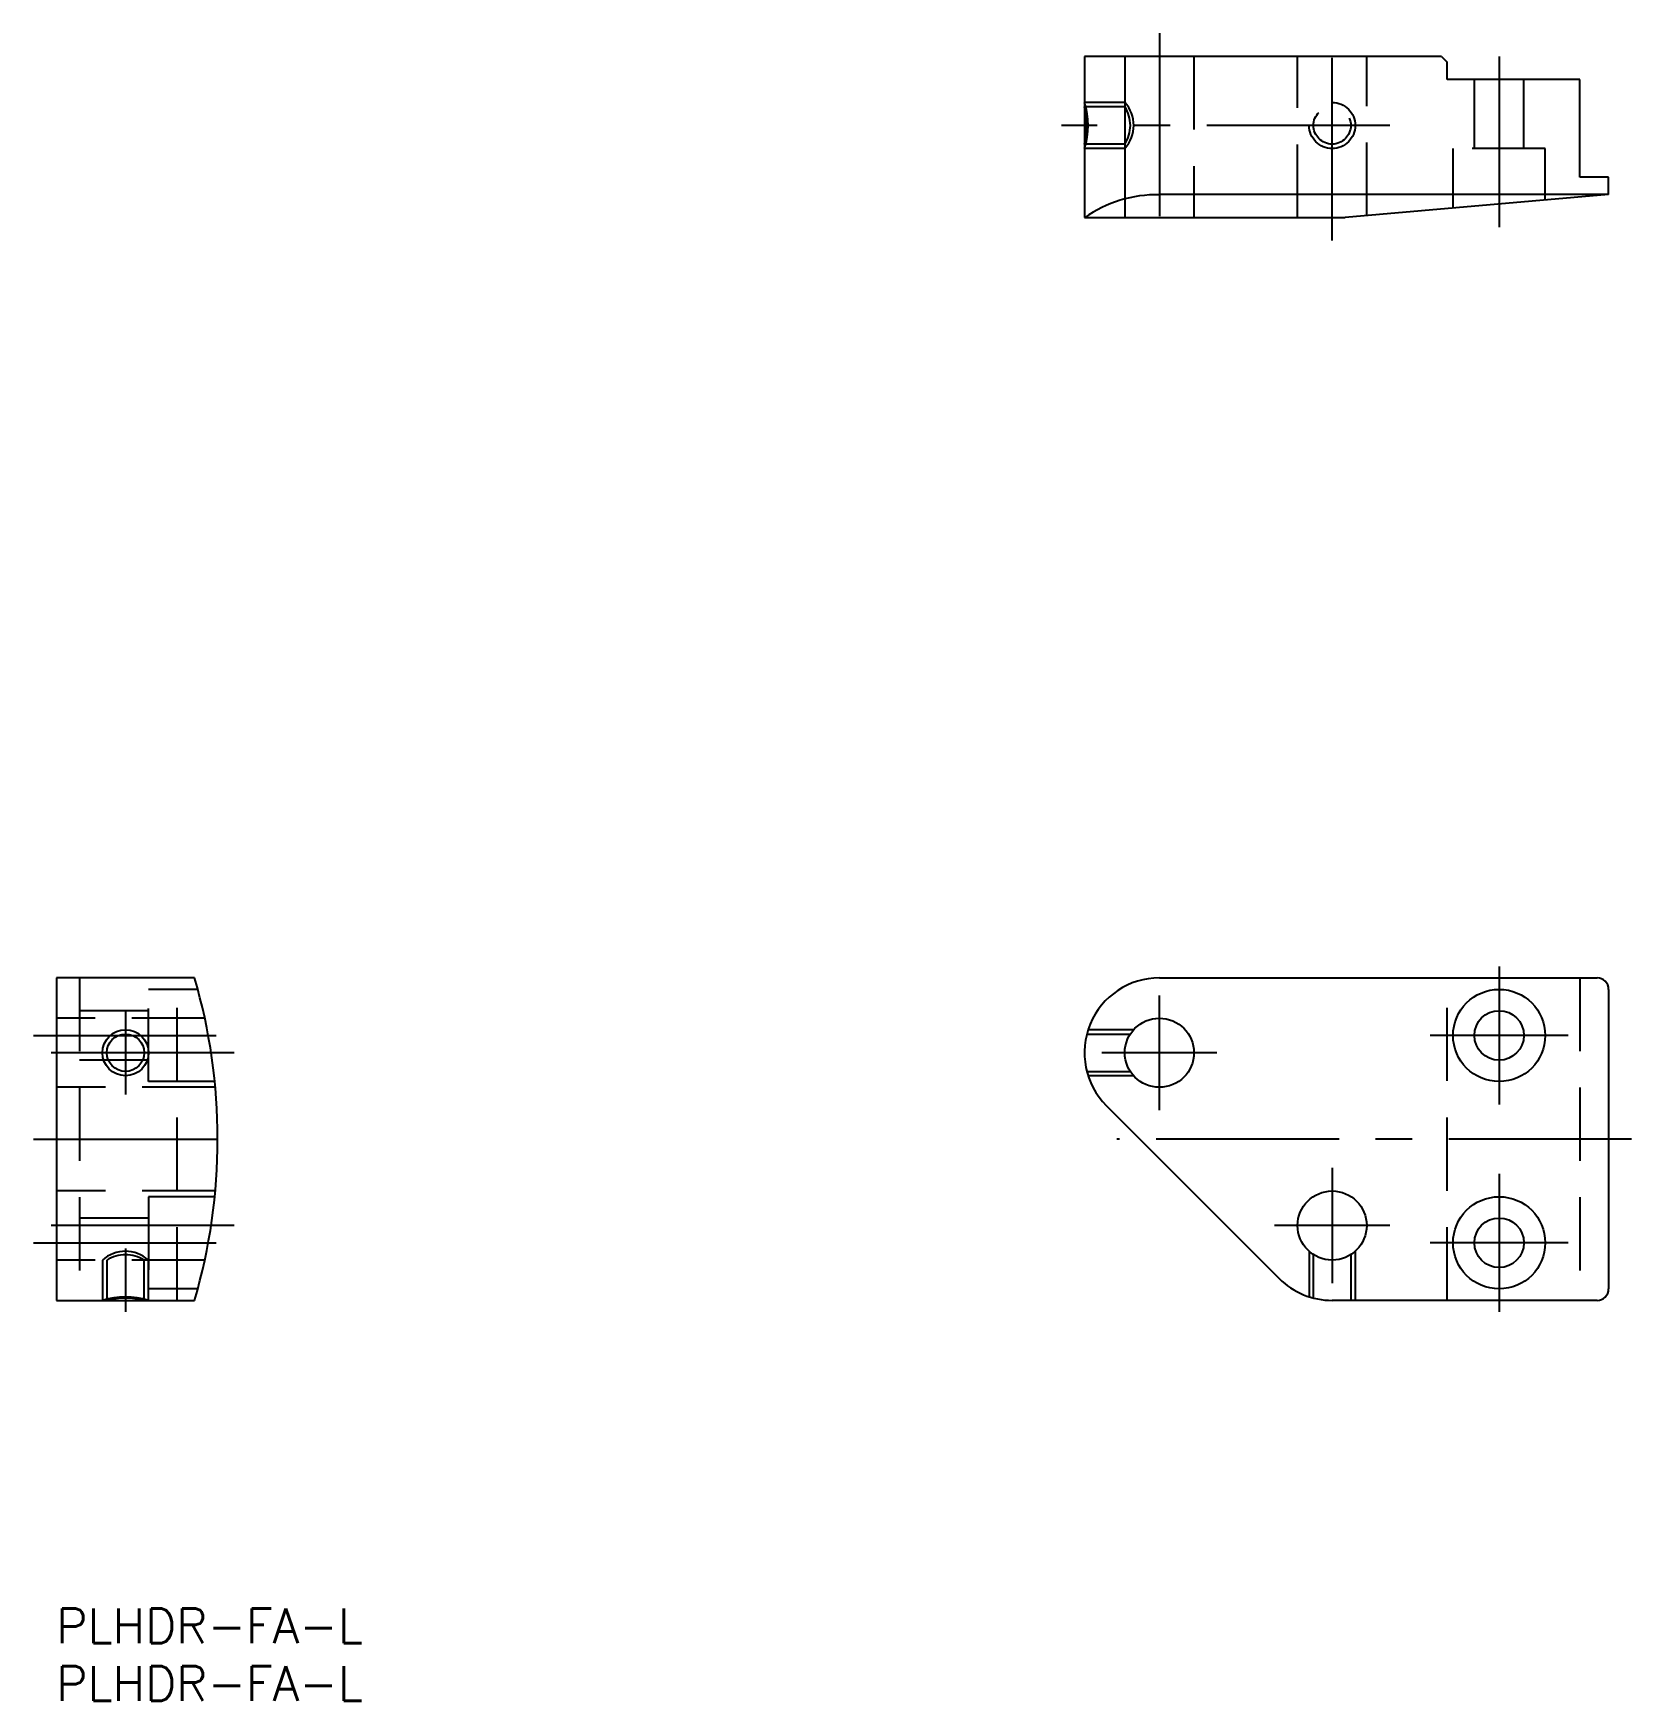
# Model space of a CAD drawing. Extents: x -2 to 137, y -8 to 137.
import ezdxf

# ---------------------------------------------------------------- set-up
doc = ezdxf.new("R2010")
doc.units = 0
doc.header["$LTSCALE"] = 0.5
doc.linetypes.add('CENTER', pattern=[50.8, 31.75, -6.35, 6.35, -6.35])
doc.linetypes.add('DASHED', pattern=[19.05, 12.7, -6.35])
doc.layers.get('0').update_dxf_attribs({"linetype": 'CONTINUOUS'})
doc.layers.add('CENTER', color=1, linetype='CENTER')
doc.styles.get("Standard").update_dxf_attribs({"font": 'txt.shx', "height": 3, "bigfont": 'bigfont.shx'})

# ---------------------------------------------------------------- blocks, each defined once
blk = doc.blocks.new('*U29')
at = {"color": 7, "linetype": 'CONTINUOUS'}
blk.add_text('PLHDR-FA-L', height=3, dxfattribs=at).set_placement((0, -3))
blk = doc.blocks.new('*U30')
at = {"color": 7, "linetype": 'CONTINUOUS'}
blk.add_text('PLHDR-FA-L', height=3, dxfattribs=at).set_placement((0, -8))

msp = doc.modelspace()

# ---------------------------------------------------------------- linework, layer by layer
at = {"color": 7, "linetype": 'CONTINUOUS'}
for p, q in [((89.26, 134.75), (89.26, 120.75)), ((120.26, 134.75), (89.26, 134.75)), ((120.26, 134.75), (120.76, 134.25)), ((120.76, 132.75), (120.76, 134.25)), ((132.26, 132.75), (120.76, 132.75)), ((132.26, 124.25), (132.26, 132.75)), ((134.76, 124.25), (132.26, 124.25)), ((134.76, 122.75), (134.76, 124.25)), ((134.76, 122.75), (95.76, 122.75)), ((134.76, 122.75), (111.9, 120.75)), ((89.26, 120.75), (111.9, 120.75)), ((12, 54.75), (0, 54.75)), ((0, 54.75), (0, 26.75)), ((95.76, 54.75), (133.76, 54.75)), ((134.76, 53.75), (134.76, 27.75)), ((91.17, 43.65), (106.17, 28.65)), ((0, 26.75), (12, 26.75)), ((133.76, 26.75), (110.76, 26.75))]:
    msp.add_line(p, q, dxfattribs=at)
at = {"color": 3, "linetype": 'DASHED'}
for p, q in [((92.76, 134.75), (92.76, 130.75)), ((98.76, 134.75), (98.76, 120.75)), ((107.76, 120.75), (107.76, 134.75)), ((113.76, 120.91), (113.76, 134.75)), ((123.11, 126.75), (123.11, 132.75)), ((127.41, 126.75), (127.41, 132.75)), ((92.76, 130.75), (89.26, 130.75)), ((92.76, 130.37), (89.26, 130.37)), ((92.76, 130.75), (92.76, 126.75)), ((92.76, 127.12), (89.26, 127.12)), ((92.76, 126.75), (89.26, 126.75)), ((92.76, 126.75), (92.76, 120.75)), ((121.26, 121.56), (121.26, 126.75)), ((129.26, 126.75), (121.26, 126.75)), ((129.26, 122.26), (129.26, 126.75)), ((2, 54.75), (2, 26.75)), ((12.28, 53.75), (8, 53.75)), ((8, 45.75), (8, 53.75)), ((10.5, 26.75), (10.5, 54.75)), ((120.76, 26.75), (120.76, 54.75)), ((132.26, 54.75), (132.26, 26.75)), ((12.89, 51.25), (0, 51.25)), ((8, 51.9), (2, 51.9)), ((89.47, 49.87), (93.24, 49.87)), ((93.53, 50.25), (89.58, 50.25)), ((8, 47.6), (2, 47.6)), ((89.47, 46.62), (93.24, 46.62)), ((13.8, 45.25), (0, 45.25)), ((13.75, 45.75), (8, 45.75)), ((93.53, 46.25), (89.58, 46.25)), ((13.8, 36.25), (0, 36.25)), ((13.75, 35.75), (8, 35.75)), ((8, 35.75), (8, 27.75)), ((8, 33.9), (2, 33.9)), ((108.76, 31.01), (108.76, 27.06)), ((109.14, 26.95), (109.14, 30.72)), ((112.38, 30.72), (112.38, 26.75)), ((112.76, 31.01), (112.76, 26.75)), ((12.89, 30.25), (0, 30.25)), ((4, 30.25), (4, 26.75)), ((4.38, 30.25), (4.38, 26.75)), ((7.62, 26.75), (7.62, 30.25)), ((8, 26.75), (8, 30.25)), ((12.28, 27.75), (8, 27.75))]:
    msp.add_line(p, q, dxfattribs=at)
for radius in [2, 1.62]:
    msp.add_circle((110.76, 128.75), radius, dxfattribs=at)
at = {"color": 7, "linetype": 'CONTINUOUS'}
for centre, radius in [((125.26, 49.75), 4), ((95.76, 48.25), 3), ((125.26, 49.75), 2.15), ((6, 48.25), 1.62), ((110.76, 33.25), 3), ((125.26, 31.75), 4), ((125.26, 31.75), 2.15)]:
    msp.add_circle(centre, radius, dxfattribs=at)
at = {"color": 3, "linetype": 'CONTINUOUS'}
msp.add_circle((6, 48.25), 2, dxfattribs=at)
for centre, start, end in [((83.08, 128.75), 342.0764, 17.9236), ((6, 20.56), 72.0867, 107.9133)]:
    msp.add_arc(centre, 6.5, start, end, dxfattribs=at)
at = {"color": 7, "linetype": 'CONTINUOUS'}
for centre, radius, start, end in [((82.97, 128.75), 6.5, 345.5548, 14.4452), ((95.62, 111.66), 11.08, 89.2384, 124.9671), ((-36, 40.75), 50, 343.7398, 16.2601), ((95.76, 48.25), 6.5, 90, 225), ((133.76, 53.75), 1, 359.9996, 89.9952), ((110.76, 33.25), 6.5, 225, 270), ((133.76, 27.75), 1, 270.0098, 359.9959), ((6, 20.45), 6.5, 75.5677, 104.4323)]:
    msp.add_arc(centre, radius, start, end, dxfattribs=at)
at = {"color": 3, "linetype": 'DASHED'}
for centre, start, end in [((90.53, 128.75), 318.1879, 41.8121), ((90.24, 128.75), 327.2919, 32.7081), ((6, 28.01), 48.1921, 131.8079), ((6, 27.72), 57.2968, 122.7032)]:
    msp.add_arc(centre, 3, start, end, dxfattribs=at)
at = {"layer": 'CENTER', "color": 1, "linetype": 'CENTER'}
for p, q in [((95.76, 136.75), (95.76, 118.75)), ((110.76, 118.75), (110.76, 136.75)), ((125.26, 134.75), (125.26, 119.91)), ((115.76, 128.75), (87.26, 128.75)), ((125.26, 55.75), (125.26, 43.75)), ((95.76, 43.26), (95.76, 53.23)), ((6, 51.87), (6, 44.62)), ((-2, 49.75), (15.18, 49.75)), ((131.26, 49.75), (119.26, 49.75)), ((15.43, 48.25), (-2, 48.25)), ((100.76, 48.25), (90.76, 48.25)), ((-2, 40.75), (16, 40.75)), ((136.76, 40.75), (92.07, 40.75)), ((110.76, 38.25), (110.76, 28.25)), ((125.26, 37.75), (125.26, 25.75)), ((15.43, 33.25), (-2, 33.25)), ((115.77, 33.25), (105.76, 33.25)), ((-2, 31.75), (15.18, 31.75)), ((6, 31.25), (6, 25.75)), ((131.26, 31.75), (119.26, 31.75))]:
    msp.add_line(p, q, dxfattribs=at)

# ---------------------------------------------------------------- block references
at = {"color": 7, "linetype": 'CONTINUOUS'}
for name in ['*U29', '*U30']:
    msp.add_blockref(name, (0, 0), dxfattribs=at)

doc.saveas('drawing.dxf')
